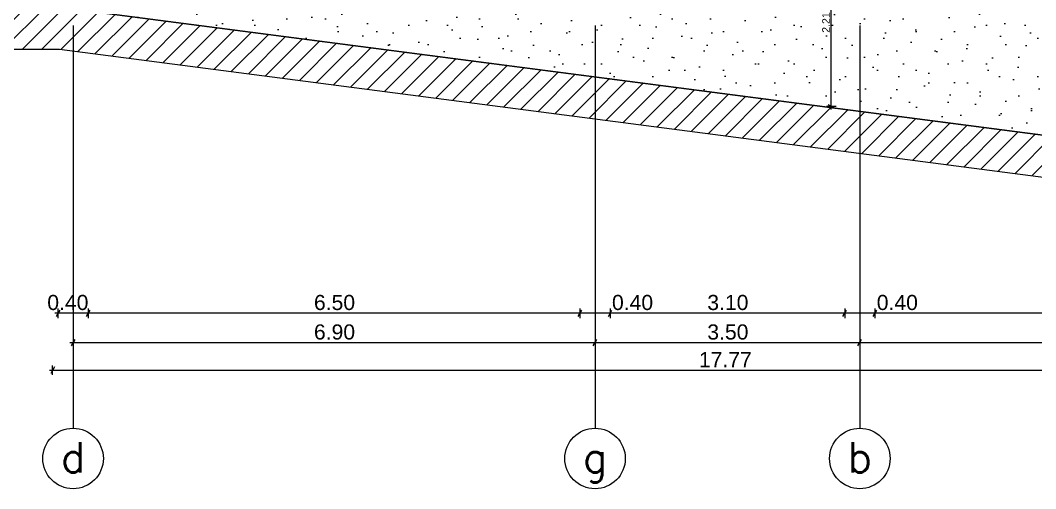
# Model space of a CAD drawing. Header units: millimetres. Extents: x 476571643 to 477489869, y 4620928210 to 4621294454.
# Drawn here: x 477336979 to 477350402, y 4621026817 to 4621033012 of the extents above; entities that cross this region are included whole.
import ezdxf

# ---------------------------------------------------------------- set-up
doc = ezdxf.new("R2010")
doc.units = ezdxf.units.MM
doc.header["$MEASUREMENT"] = 0
for name, color, linetype, lineweight in [('0_Pen_No__42_Pen_No__250_Pen_No__144', 144, 'Continuous', 0), ('2D Drafting - General_Pen_No__7_Pen_No__250', 7, 'Continuous', 0), ('2D Drafting - General_Pen_No__7_Pen_No__7', 7, 'Continuous', 0), ('a-iataki_Pen_No__5_Pen_No__5_Pen_No__142', 142, 'Continuous', 0), ('New_2D Drafting - General_Pen_No__30_Pen_No__9_Pen_No__9_Pen_No__42', 250, 'Continuous', 0), ('New_2D Drafting - General_Pen_No__30_Pen_No__9_Pen_No__9_Pen_No__7', 7, 'Continuous', 0), ('zoma_Pen_No__142', 142, 'Continuous', 0), ('zoma_Pen_No__5_Pen_No__144', 144, 'Continuous', 0)]:
    doc.layers.add(name, color=color, linetype=linetype, lineweight=lineweight)
doc.layers.add('zoma', color=7, linetype='Continuous')
doc.styles.add('GENERATED_STYLE_2', font='arial.ttf')
doc.dimstyles.new('GENERATED_STYLE__3', dxfattribs={"dimtxt": 200, "dimasz": 64.421331, "dimexe": 0.18, "dimexo": 3, "dimgap": 0.09, "dimtad": 1, "dimtih": 1, "dimtoh": 1, "dimlfac": 0.001, "dimzin": 0, "dimdsep": 46, "dimtxsty": 'GENERATED_STYLE_2', "dimblk": 'ARROWHEAD_2', "dimblk1": 'ARROWHEAD_2', "dimblk2": 'ARROWHEAD_2', "dimcen": 0.09, "dimclrd": 142, "dimclre": 142, "dimclrt": 142, "dimadec": 0, "dimazin": 0, "dimtfac": 1, "dimtdec": 4, "dimtmove": 0, "dimatfit": 3, "dimfxl": 1, "dimtolj": 1, "dimtzin": 0, "dimarcsym": 0})
doc.dimstyles.new('GENERATED_STYLE__32', dxfattribs={"dimtxt": 100, "dimasz": 64.421331, "dimexe": 0.18, "dimexo": 3, "dimgap": 0.09, "dimtad": 1, "dimlfac": 0.001, "dimzin": 0, "dimdsep": 46, "dimtxsty": 'GENERATED_STYLE_2', "dimblk": 'ARROWHEAD_2', "dimblk1": 'ARROWHEAD_2', "dimblk2": 'ARROWHEAD_2', "dimcen": 0.09, "dimclrd": 142, "dimclre": 142, "dimclrt": 142, "dimadec": 0, "dimazin": 0, "dimtfac": 1, "dimtdec": 4, "dimtmove": 0, "dimatfit": 3, "dimfxl": 1, "dimtolj": 1, "dimtzin": 0, "dimarcsym": 0})
doc.dimstyles.new('GENERATED_STYLE__4', dxfattribs={"dimtxt": 200, "dimasz": 64.421331, "dimexe": 0.18, "dimexo": 3, "dimgap": 0.09, "dimtad": 1, "dimtih": 1, "dimtoh": 1, "dimlfac": 0.001, "dimzin": 0, "dimdsep": 46, "dimtxsty": 'GENERATED_STYLE_2', "dimblk": 'ARROWHEAD_2', "dimblk1": 'ARROWHEAD_2', "dimblk2": 'ARROWHEAD_2', "dimcen": 0.09, "dimclrd": 142, "dimclre": 142, "dimclrt": 142, "dimadec": 0, "dimazin": 0, "dimtfac": 1, "dimtdec": 4, "dimtmove": 2, "dimatfit": 3, "dimfxl": 1, "dimtolj": 1, "dimtzin": 0, "dimarcsym": 0})

# ---------------------------------------------------------------- blocks, each defined once
blk = doc.blocks.new('*D1068', base_point=(476844527, 4621385791))
at = {"layer": 'zoma_Pen_No__142', "color": 142, "linetype": 'Continuous', "lineweight": 0, "transparency": 16777216}
for p, q in [((477348052, 4621028705), (477348101, 4621028790)), ((477348077, 4621028811), (477348077, 4621028684)), ((477354952, 4621028705), (477355001, 4621028790)), ((477354977, 4621028811), (477354977, 4621028684)), ((477354977, 4621028747), (477348077, 4621028747)), ((477355018, 4621028747), (477354977, 4621028747))]:
    blk.add_line(p, q, dxfattribs=at)
at = {"layer": 'zoma_Pen_No__142', "color": 142, "lineweight": 0, "transparency": 16777216, "insert": (477351261, 4621028787), "char_height": 200, "attachment_point": 7, "style": 'GENERATED_STYLE_2'}
blk.add_mtext('\\A1;{\\pql;\\fArial CYR|b0|i0|c204|p34;6.90}', dxfattribs=at)
blk = doc.blocks.new('ARROWHEAD_2')
at = {"color": 0, "linetype": 'Continuous', "lineweight": 0}
for p, q in [((0, 0), (-1, 0)), ((-0.38, -0.66), (0.38, 0.66))]:
    blk.add_line(p, q, dxfattribs=at)
blk = doc.blocks.new('*D1069', base_point=(476844527, 4621385791))
at = {"layer": 'zoma_Pen_No__142', "color": 142, "linetype": 'Continuous', "lineweight": 0, "transparency": 16777216}
for p, q in [((477344553, 4621028705), (477344601, 4621028790)), ((477344577, 4621028811), (477344577, 4621028684)), ((477348052, 4621028705), (477348101, 4621028790)), ((477348077, 4621028811), (477348077, 4621028684)), ((477348077, 4621028747), (477344577, 4621028747))]:
    blk.add_line(p, q, dxfattribs=at)
at = {"layer": 'zoma_Pen_No__142', "color": 142, "lineweight": 0, "transparency": 16777216, "insert": (477346061, 4621028787), "char_height": 200, "attachment_point": 7, "style": 'GENERATED_STYLE_2'}
blk.add_mtext('\\A1;{\\pql;\\fArial CYR|b0|i0|c204|p34;3.50}', dxfattribs=at)
blk = doc.blocks.new('*D1070', base_point=(476844527, 4621385791))
at = {"layer": 'zoma_Pen_No__142', "color": 142, "linetype": 'Continuous', "lineweight": 0, "transparency": 16777216}
for p, q in [((477337701, 4621028790), (477337653, 4621028705)), ((477337677, 4621028811), (477337677, 4621028684)), ((477344553, 4621028705), (477344601, 4621028790)), ((477344577, 4621028811), (477344577, 4621028684)), ((477337677, 4621028747), (477337636, 4621028747)), ((477344577, 4621028747), (477337677, 4621028747))]:
    blk.add_line(p, q, dxfattribs=at)
at = {"layer": 'zoma_Pen_No__142', "color": 142, "lineweight": 0, "transparency": 16777216, "insert": (477340861, 4621028787), "char_height": 200, "attachment_point": 7, "style": 'GENERATED_STYLE_2'}
blk.add_mtext('\\A1;{\\pql;\\fArial CYR|b0|i0|c204|p34;6.90}', dxfattribs=at)
blk = doc.blocks.new('*D1072', base_point=(476844527, 4621385791))
at = {"layer": 'zoma_Pen_No__142', "color": 142, "linetype": 'Continuous', "lineweight": 0, "transparency": 16777216}
for p, q in [((477348277, 4621029200), (477348277, 4621029073)), ((477354777, 4621029200), (477354777, 4621029073)), ((477348252, 4621029094), (477348301, 4621029179)), ((477354777, 4621029137), (477348277, 4621029137)), ((477354752, 4621029094), (477354801, 4621029179))]:
    blk.add_line(p, q, dxfattribs=at)
at = {"layer": 'zoma_Pen_No__142', "color": 142, "lineweight": 0, "transparency": 16777216, "char_height": 200, "attachment_point": 7, "style": 'GENERATED_STYLE_2'}
for s, insert in [('\\A1;{\\pql;\\fArial CYR|b0|i0|c204|p34;0.40}', (477348301, 4621029177)), ('\\A1;{\\pql;\\fArial CYR|b0|i0|c204|p34;6.50}', (477351261, 4621029177))]:
    blk.add_mtext(s, dxfattribs=dict(at, insert=insert))
blk = doc.blocks.new('*D1073', base_point=(476844527, 4621385791))
at = {"layer": 'zoma_Pen_No__142', "color": 142, "linetype": 'Continuous', "lineweight": 0, "transparency": 16777216}
for p, q in [((477347878, 4621029200), (477347878, 4621029073)), ((477348277, 4621029200), (477348277, 4621029073)), ((477347853, 4621029094), (477347902, 4621029179)), ((477348277, 4621029137), (477347878, 4621029137)), ((477348252, 4621029094), (477348301, 4621029179))]:
    blk.add_line(p, q, dxfattribs=at)
blk = doc.blocks.new('*D1074', base_point=(476844527, 4621385791))
at = {"layer": 'zoma_Pen_No__142', "color": 142, "linetype": 'Continuous', "lineweight": 0, "transparency": 16777216}
for p, q in [((477344777, 4621029200), (477344777, 4621029073)), ((477347878, 4621029200), (477347878, 4621029073)), ((477344753, 4621029094), (477344801, 4621029179)), ((477347878, 4621029137), (477344777, 4621029137)), ((477347853, 4621029094), (477347902, 4621029179))]:
    blk.add_line(p, q, dxfattribs=at)
at = {"layer": 'zoma_Pen_No__142', "color": 142, "lineweight": 0, "transparency": 16777216, "char_height": 200, "attachment_point": 7, "style": 'GENERATED_STYLE_2'}
for s, insert in [('\\A1;{\\pql;\\fArial CYR|b0|i0|c204|p34;0.40}', (477344801, 4621029177)), ('\\A1;{\\pql;\\fArial CYR|b0|i0|c204|p34;3.10}', (477346061, 4621029177))]:
    blk.add_mtext(s, dxfattribs=dict(at, insert=insert))
blk = doc.blocks.new('*D1075', base_point=(476844527, 4621385791))
at = {"layer": 'zoma_Pen_No__142', "color": 142, "linetype": 'Continuous', "lineweight": 0, "transparency": 16777216}
for p, q in [((477344377, 4621029200), (477344377, 4621029073)), ((477344777, 4621029200), (477344777, 4621029073)), ((477344353, 4621029094), (477344401, 4621029179)), ((477344777, 4621029137), (477344377, 4621029137)), ((477344753, 4621029094), (477344801, 4621029179))]:
    blk.add_line(p, q, dxfattribs=at)
blk = doc.blocks.new('*D1076', base_point=(476844527, 4621385791))
at = {"layer": 'zoma_Pen_No__142', "color": 142, "linetype": 'Continuous', "lineweight": 0, "transparency": 16777216}
for p, q in [((477337877, 4621029200), (477337877, 4621029073)), ((477344377, 4621029200), (477344377, 4621029073)), ((477337853, 4621029094), (477337901, 4621029179)), ((477344377, 4621029137), (477337877, 4621029137)), ((477344353, 4621029094), (477344401, 4621029179))]:
    blk.add_line(p, q, dxfattribs=at)
at = {"layer": 'zoma_Pen_No__142', "color": 142, "lineweight": 0, "transparency": 16777216, "insert": (477340861, 4621029177), "char_height": 200, "attachment_point": 7, "style": 'GENERATED_STYLE_2'}
blk.add_mtext('\\A1;{\\pql;\\fArial CYR|b0|i0|c204|p34;6.50}', dxfattribs=at)
blk = doc.blocks.new('*D1077', base_point=(476844527, 4621385791))
at = {"layer": 'zoma_Pen_No__142', "color": 142, "linetype": 'Continuous', "lineweight": 0, "transparency": 16777216}
for p, q in [((477337477, 4621029200), (477337477, 4621029073)), ((477337877, 4621029200), (477337877, 4621029073)), ((477337477, 4621029137), (477337436, 4621029137)), ((477337501, 4621029179), (477337453, 4621029094)), ((477337877, 4621029137), (477337477, 4621029137)), ((477337853, 4621029094), (477337901, 4621029179))]:
    blk.add_line(p, q, dxfattribs=at)
at = {"layer": 'zoma_Pen_No__142', "color": 142, "lineweight": 0, "transparency": 16777216, "insert": (477337336, 4621029177), "char_height": 200, "attachment_point": 7, "style": 'GENERATED_STYLE_2'}
blk.add_mtext('\\A1;{\\pql;\\fArial CYR|b0|i0|c204|p34;0.40}', dxfattribs=at)
blk = doc.blocks.new('*D1079', base_point=(476844527, 4621385791))
at = {"layer": 'zoma_Pen_No__142', "color": 142, "linetype": 'Continuous', "lineweight": 0, "transparency": 16777216}
for p, q in [((477337365, 4621028384), (477337407, 4621028384)), ((477337431, 4621028427), (477337382, 4621028342)), ((477337407, 4621028321), (477337407, 4621028448)), ((477337407, 4621028384), (477355177, 4621028384)), ((477355152, 4621028342), (477355201, 4621028427)), ((477355177, 4621028321), (477355177, 4621028448)), ((477355177, 4621028384), (477355218, 4621028384))]:
    blk.add_line(p, q, dxfattribs=at)
at = {"layer": 'zoma_Pen_No__142', "color": 142, "lineweight": 0, "transparency": 16777216, "insert": (477345950, 4621028424), "char_height": 200, "attachment_point": 7, "style": 'GENERATED_STYLE_2'}
blk.add_mtext('\\A1;{\\pql;\\fArial CYR|b0|i0|c204|p34;17.77}', dxfattribs=at)
blk = doc.blocks.new('*D1772', base_point=(476844527, 4621385791))
at = {"layer": 'zoma_Pen_No__142', "color": 142, "linetype": 'Continuous', "lineweight": 0, "transparency": 16777216}
for p, q in [((477347763, 4621034086), (477347636, 4621034086)), ((477347657, 4621034111), (477347742, 4621034062)), ((477347700, 4621031873), (477347700, 4621034086)), ((477347763, 4621031873), (477347636, 4621031873)), ((477347657, 4621031897), (477347742, 4621031848)), ((477347700, 4621031831), (477347700, 4621031873))]:
    blk.add_line(p, q, dxfattribs=at)
at = {"layer": 'zoma_Pen_No__142', "color": 142, "lineweight": 0, "transparency": 16777216, "insert": (477347680, 4621032846), "char_height": 100, "attachment_point": 7, "rotation": 90, "style": 'GENERATED_STYLE_2'}
blk.add_mtext('\\A1;{\\pql;\\fArial CYR|b0|i0|c204|p34;2.21}', dxfattribs=at)

msp = doc.modelspace()

# ---------------------------------------------------------------- hatches: boundary and pattern name
at = {"layer": '2D Drafting - General_Pen_No__7_Pen_No__7', "linetype": 'Continuous', "lineweight": 0}
h = msp.add_hatch(dxfattribs=at)
h.set_pattern_fill('MASONRY_BLOCK', style=0, pattern_type=2)
h.set_pattern_definition([(45, (476844527.15, 4621385791.04), (-127.279217, 127.279217), [])])
h.paths.add_polyline_path([(477328463.45, 4621033186.771), (477328463.45, 4621032629.786), (477337497.769, 4621032629.786), (477355176.84, 4621030330.273), (477360414.712, 4621030330.279), (477360414.712, 4621030887.402), (477355176.703, 4621030886.115), (477337477.043, 4621033186.771)])
at = {"layer": 'New_2D Drafting - General_Pen_No__30_Pen_No__9_Pen_No__9_Pen_No__42', "linetype": 'Continuous', "lineweight": 0, "true_color": 0xc7c8ca}
h = msp.add_hatch(dxfattribs=at)
h.set_pattern_fill('CUT_STONE', color=9, style=0, pattern_type=2)
h.set_pattern_definition([(135, (477344577, 4621042195.33), (254.5584, 254.5584), [0, -240, 0, -360]), (70, (477343777, 4621042195.33), (-338.289, 123.127), [0, -176, 0, -304])])
h.paths.add_polyline_path([(477355176.703, 4621033186.115), (477337481.597, 4621033186.115), (477355176.703, 4621030886.115)])

# ---------------------------------------------------------------- linework, layer by layer
at = {"layer": '0_Pen_No__42_Pen_No__250_Pen_No__144', "color": 144, "linetype": 'Continuous', "lineweight": 0}
for centre in [(477337676.997, 4621027216.908), (477344576.998, 4621027216.908), (477348076.84, 4621027216.908)]:
    msp.add_circle(centre, 400, dxfattribs=at)
at = {"layer": '2D Drafting - General_Pen_No__7_Pen_No__250', "color": 7, "linetype": 'Continuous', "lineweight": 0, "flags": 128}
msp.add_lwpolyline([(477328463.45, 4621033186.771), (477328463.45, 4621032629.786), (477337497.769, 4621032629.786), (477355176.84, 4621030330.273), (477360414.712, 4621030330.279), (477360414.712, 4621030887.402), (477355176.703, 4621030886.115), (477337477.043, 4621033186.771)], close=True, dxfattribs=at)
at = {"layer": 'New_2D Drafting - General_Pen_No__30_Pen_No__9_Pen_No__9_Pen_No__7', "color": 7, "linetype": 'Continuous', "lineweight": 0, "flags": 128}
msp.add_lwpolyline([(477355176.703, 4621033186.115), (477337481.597, 4621033186.115), (477355176.703, 4621030886.115)], close=True, dxfattribs=at)
at = {"layer": 'zoma_Pen_No__5_Pen_No__144', "color": 144, "linetype": 'Continuous', "lineweight": 0}
for p, q in [((477337676.997, 4621032941.732), (477337676.997, 4621027616.908)), ((477344576.997, 4621032941.732), (477344576.997, 4621027616.908)), ((477348076.84, 4621032941.732), (477348076.84, 4621027616.908))]:
    msp.add_line(p, q, dxfattribs=at)

# ---------------------------------------------------------------- texts
at = {"layer": 'a-iataki_Pen_No__5_Pen_No__5_Pen_No__142', "color": 142, "linetype": 'Continuous', "lineweight": 0, "char_height": 400, "attachment_point": 3}
for s, insert in [('\\A1;{\\pqr;\\Ftxt.shx;d}', (477337841.123, 4621027432.161)), ('\\A1;{\\pqr;\\Ftxt.shx;b}', (477348240.84, 4621027433.361)), ('\\A1;{\\pqr;\\Ftxt.shx;g}', (477344740.998, 4621027433.361))]:
    msp.add_mtext(s, dxfattribs=dict(at, insert=insert))

# ---------------------------------------------------------------- dimensions: what is measured, and where the dimension line sits
at = {"layer": 'zoma', "color": 142, "linetype": 'Continuous', "lineweight": 0}
for base, p1, p2, dimstyle, picture, middle in [((477347877.545, 4621029136.643), (477348276.84, 4621053295.038), (477347877.545, 4621029446.482), 'GENERATED_STYLE__3', '*D1073', (477348561.102, 4621029276.643)), ((477348276.84, 4621029136.643), (477354776.714, 4621053295.038), (477348276.84, 4621053295.038), 'GENERATED_STYLE__3', '*D1072', (477351520.484, 4621029276.643)), ((477337676.997, 4621028747.228), (477344576.997, 4621029611.359), (477337676.997, 4621029912.8), 'GENERATED_STYLE__3', '*D1070', (477341120.704, 4621028887.228)), ((477344576.997, 4621028747.228), (477348076.84, 4621028384.215), (477344576.997, 4621029611.359), 'GENERATED_STYLE__3', '*D1069', (477346320.625, 4621028887.228)), ((477337476.997, 4621029136.643), (477337876.997, 4621029446.482), (477337476.997, 4621029446.482), 'GENERATED_STYLE__4', '*D1077', (477337595.786, 4621029276.643)), ((477337876.997, 4621029136.643), (477344376.997, 4621029446.482), (477337876.997, 4621029446.482), 'GENERATED_STYLE__3', '*D1076', (477341120.704, 4621029276.643)), ((477344376.997, 4621029136.643), (477344776.997, 4621029446.482), (477344376.997, 4621029446.482), 'GENERATED_STYLE__3', '*D1075', (477345061.259, 4621029276.643)), ((477344776.997, 4621029136.643), (477347877.545, 4621029446.482), (477344776.997, 4621029446.482), 'GENERATED_STYLE__3', '*D1074', (477346320.978, 4621029276.643)), ((477348076.84, 4621028747.228), (477354976.714, 4621028666.844), (477348076.84, 4621028384.215), 'GENERATED_STYLE__3', '*D1068', (477351520.484, 4621028887.228))]:
    dim = msp.add_linear_dim(base=base, p1=p1, p2=p2, angle=180, dimstyle=dimstyle, dxfattribs=at)
    dim.commit()
    dim.dimension.update_dxf_attribs({"geometry": picture, "text_midpoint": middle, "dimtype": 160})
dim = msp.add_linear_dim(base=(477347699.534, 4621034086.115), p1=(477347587.138, 4621031872.603), p2=(477347952.751, 4621034086.115), angle=90, dimstyle='GENERATED_STYLE__32', dxfattribs=at)
dim.commit()
dim.dimension.update_dxf_attribs({"geometry": '*D1772', "text_midpoint": (477347629.534, 4621032976.212), "dimtype": 160, "text_rotation": 90})
dim = msp.add_linear_dim(base=(477355176.714, 4621028384.215), p1=(477337406.636, 4621030855.94), p2=(477355176.714, 4621029136.643), dimstyle='GENERATED_STYLE__3', dxfattribs=at)
dim.commit()
dim.dimension.update_dxf_attribs({"geometry": '*D1079', "text_midpoint": (477346285.733, 4621028524.215), "dimtype": 160})

doc.saveas('drawing.dxf')
